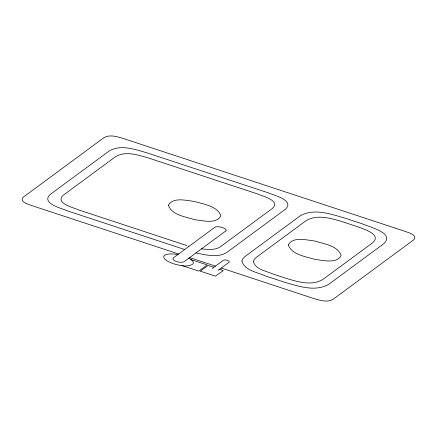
<?xml version="1.0" encoding="UTF-8"?>
<svg xmlns="http://www.w3.org/2000/svg" width="437" height="437" viewBox="0 0 437 437"><rect width="100%" height="100%" fill="white"/><g stroke="black" fill="none" stroke-linecap="round" stroke-linejoin="round"><path stroke-width="0.66" d="M200.496 271.011L207.777 265.68L209.301 265.778L213.895 267.275M223.056 270.782L215.359 276.162L200.496 271.213M225.869 230.889L184.064 261.708C181.628 263.336 171.479 261.364 173.074 258.087L214.878 227.267A6.02 1.999 12.8 0 1 222.417 227.573A6.02 1.999 12.8 0 1 225.896 230.9M212.262 268.482L223.411 260.261C225.077 259.316 229.911 260.539 229.228 262.178L218.079 270.399M201.479 248.872C207.635 249.412 214.616 250.434 220.133 246.965L272.415 208.427C281.078 200.392 261.747 195.995 257.136 193.81L148.749 158.085C138.283 155.119 125.67 150.552 115.505 156.714L63.223 195.252C54.559 203.287 73.891 207.684 78.502 209.869L186.889 245.594M195.967 252.936C205.832 254.875 217.375 258.141 226.628 252.57L285.405 209.247C295.139 200.212 273.409 195.268 268.225 192.81L146.384 152.655C134.612 149.317 120.432 144.183 109.01 151.109L50.233 194.438C40.499 203.467 62.229 208.411 67.413 210.869L184.693 249.522M188.822 246.2L188.511 246.107M178.635 253.984L32.262 205.745C29.148 204.527 18.665 201.894 23.276 197.147L103.875 137.731C109.851 134.11 117.269 136.797 123.431 138.54L404.738 231.255C407.852 232.473 418.335 235.106 413.724 239.853L333.125 299.269C327.149 302.89 319.731 300.203 313.569 298.46L221.275 268.039M189.625 257.612L215.463 266.122M190.86 259.54L207.165 264.915L198.791 271.093L182.027 265.565M219.713 269.192L223.072 270.59M188.757 258.245A16.125 5.353 12.8 0 1 190.914 259.556C198.688 265.21 185.78 266.756 182.049 265.609A15.175 5.042 12.8 0 1 163.88 257.677A15.175 5.042 12.8 0 1 177.761 254.574M241.89 261.151C244.796 270.743 257.601 272.311 265.587 275.987L284.547 282.231C298.558 286.202 315.443 292.32 329.045 284.072L383.735 243.753C395.327 233.003 369.456 227.12 363.284 224.186L344.323 217.943C330.312 213.972 313.427 207.854 299.826 216.102L244.9 256.595L242.639 258.933L241.89 261.151M168.382 205.357C171.954 215.266 185.982 216.883 194.815 219.724C202.588 220.516 216.397 224.465 220.893 215.791C217.32 205.876 203.292 204.259 194.46 201.419C186.686 200.627 172.877 196.683 168.382 205.357M288.283 244.933C291.883 254.918 306.02 256.552 314.913 259.414C322.746 260.212 336.659 264.188 341.188 255.448C337.593 245.463 323.456 243.83 314.558 240.967C306.73 240.17 292.812 236.193 288.283 244.933M253.455 261.61C255.312 269.323 265.45 270.743 271.677 273.567L286.754 278.533C298.291 281.969 312.329 286.268 323.336 279.117L372.258 243.048C382.85 234.483 362.732 228.731 357.193 226.606L342.116 221.641C330.58 218.205 316.541 213.906 305.534 221.056L256.197 257.442L254.208 259.518L253.455 261.61"/></g></svg>
